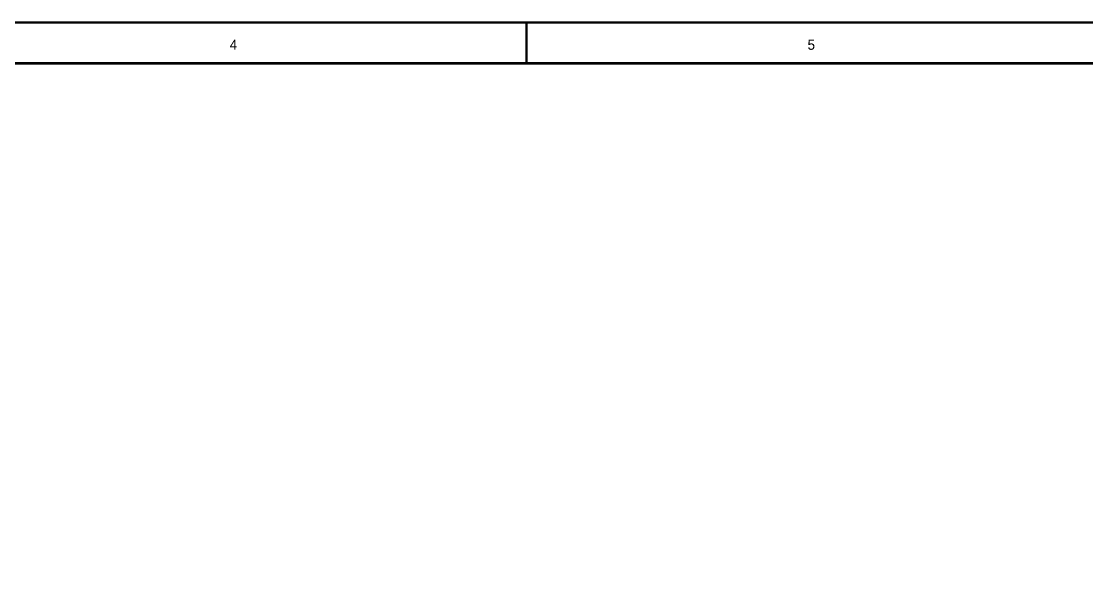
# Model space of a CAD drawing. Header units: inches. Extents: x 0 to 432, y 0 to 280.
# Drawn here: x 224.9 to 357.7, y 210.4 to 279.5 of the extents above; entities that cross this region are included whole.
import ezdxf

# ---------------------------------------------------------------- set-up
doc = ezdxf.new("R2010")
doc.units = ezdxf.units.IN
doc.layers.add('Sheet', color=255, linetype='Continuous')

msp = doc.modelspace()

# ---------------------------------------------------------------- linework, layer by layer
at = {"layer": 'Sheet'}
for points in [[(0, 279.38, 0.3, 0.3, 0), (431.8, 279.38, 0.3, 0.3, 0), (431.8, 0, 0.3, 0.3, 0), (0, 0, 0.3, 0.3, 0), (0, 279.38, 0.3, 0.3, 0)], [(0, 279.38, 0.0991, 0.0991, 0), (0, 0, 0.0991, 0.0991, 0), (431.8, 0, 0.0991, 0.0991, 0), (431.8, 279.38, 0.0991, 0.0991, 0), (0, 279.38, 0.0991, 0.0991, 0), (0, 279.38, 0.0991, 0.0991, 0)], [(5.1, 274.3, 0.3, 0.3, 0), (426.72, 274.3, 0.3, 0.3, 0), (426.72, 5.08, 0.3, 0.3, 0), (5.1, 5.08, 0.3, 0.3, 0), (5.1, 274.3, 0.3, 0.3, 0)], [(5.1, 274.3, 0.0991, 0.0991, 0), (5.1, 5.08, 0.0991, 0.0991, 0), (426.72, 5.08, 0.0991, 0.0991, 0), (426.72, 274.3, 0.0991, 0.0991, 0), (5.1, 274.3, 0.0991, 0.0991, 0), (5.1, 274.3, 0.0991, 0.0991, 0)]]:
    msp.add_lwpolyline(points, format="xyseb", close=True, dxfattribs=at)
msp.add_lwpolyline([(287.87, 279.39, 0.3, 0.3, 0), (287.87, 274.3, 0.3, 0.3, 0)], format="xyseb", dxfattribs=at)

# ---------------------------------------------------------------- texts
for s, p in [('4', (250.85, 275.99)), ('5', (322.91, 275.99))]:
    msp.add_text(s, height=1.26, dxfattribs=at).set_placement(p)

doc.saveas('drawing.dxf')
